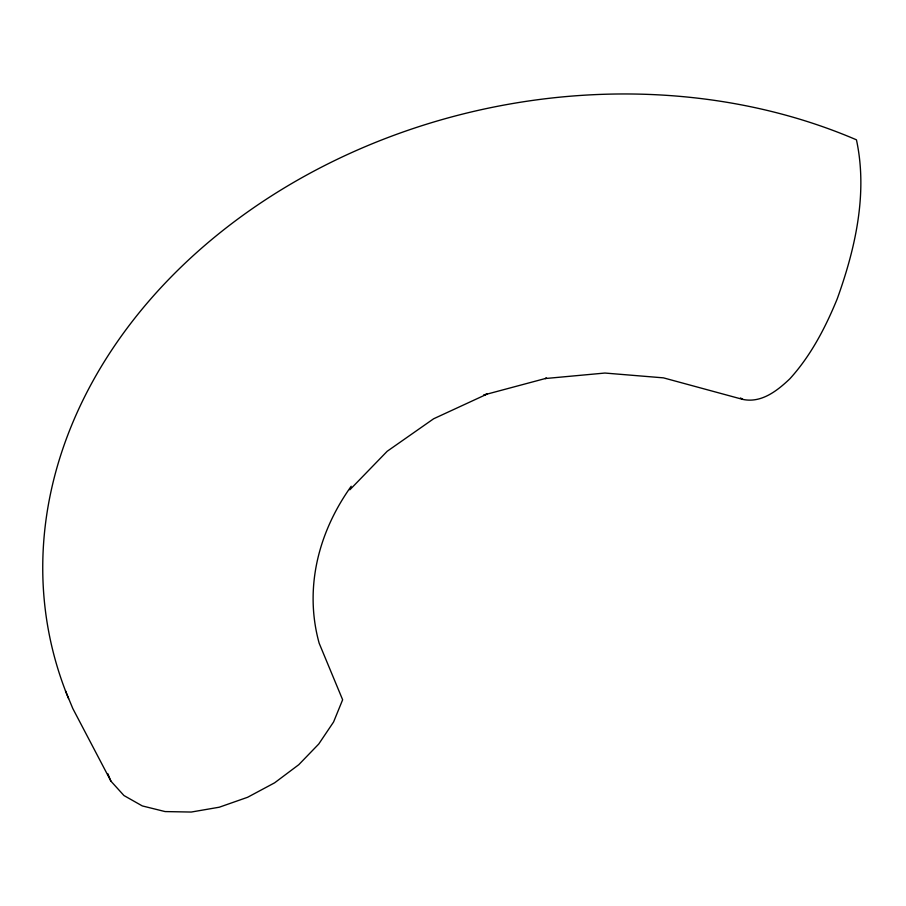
<?xml version="1.0" encoding="UTF-8"?>
<svg xmlns="http://www.w3.org/2000/svg" width="906" height="906" viewBox="0 0 906 906"><rect width="100%" height="100%" fill="white"/><g stroke="black" fill="none" stroke-linecap="round" stroke-linejoin="round"><path stroke-width="1.36" d="M349.852 489.784L387.202 451.267L433.612 418.787L487.088 394.087L483.861 394.971L546.624 378.176L545.14 378.549L604.914 373.046L663.452 377.859L742.863 399.421C761.402 403.295 777.212 390.803 789.817 378.844C810.87 355.684 825.377 327.7 837.189 298.946C855.366 248.493 867.937 193.227 856.442 139.818A536.477 428.13 -12.1 0 0 247.395 212.117A536.477 428.13 -12.1 0 0 68.562 698.605M740.496 397.96L742.863 399.421M65.47 690.825L72.82 708.56L110.906 781.142L123.952 795.536L142.287 805.921L165.096 811.572L191.234 812.048L219.275 807.212L247.61 797.28L274.62 782.818L298.765 764.709L318.742 744.03L333.578 721.98L342.638 699.772L319.184 643.283A264.801 209.422 -11.8 0 1 351.211 486.25M107.78 773.622L110.906 781.142"/></g></svg>
